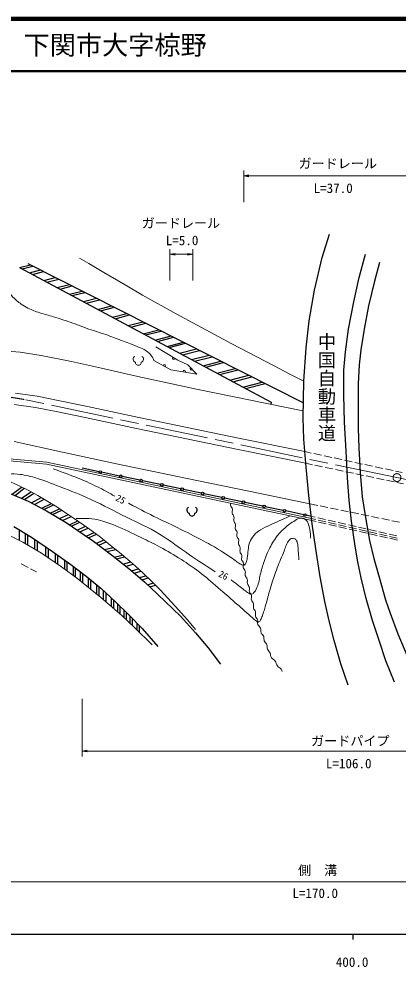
# Model space of a CAD drawing. Units: millimetres, scale not verified. Extents: x 40000 to 680000, y 20000 to 380000.
# Drawn here: x 404120 to 476632, y 198715 to 380000 of the extents above; entities that cross this region are included whole.
import ezdxf
from ezdxf.enums import TextEntityAlignment as Align

# ---------------------------------------------------------------- set-up
doc = ezdxf.new("R2010")
doc.units = ezdxf.units.MM
doc.header["$LTSCALE"] = 1000
doc.linetypes.add('CHAIN', pattern=[18.5, 12, -1.5, 3.5, -1.5])
for name, color, linetype, lineweight in [('M-BMK', 2, 'CHAIN', 13), ('M-STR-HTXT', 7, 'Continuous', 13), ('M-STR-STR3', 7, 'Continuous', 25), ('M-STR-STRC', 7, 'Continuous', 25), ('M-TTL', 2, 'Continuous', 140), ('M-TTL-BAND', 7, 'Continuous', 25), ('M-TTL-LINE', 7, 'Continuous', 50), ('M-WORK', 1, 'Continuous', 13)]:
    doc.layers.add(name, color=color, linetype=linetype, lineweight=lineweight)
doc.layers.add('M-BMK-HTXT', color=7, linetype='Continuous')
doc.layers.add('M-TTL-TXT', color=7, linetype='Continuous')
doc.styles.add('@ＭＳ ゴシック', font='')
doc.styles.add('ＭＳ ゴシック', font='')
doc.styles.get('@ＭＳ ゴシック').set_extended_font_data('@MS Gothic')
doc.styles.get('ＭＳ ゴシック').set_extended_font_data('MS Gothic')

# ---------------------------------------------------------------- blocks, each defined once
blk = doc.blocks.new('open_arrow')
at = {"color": 0, "linetype": 'Continuous', "lineweight": -2}
blk.add_lwpolyline([(7.5, 1.25), (0, 0), (7.5, -1.25)], dxfattribs=at)

msp = doc.modelspace()

# ---------------------------------------------------------------- linework, layer by layer
at = {"layer": 'M-BMK'}
for q in [(405147, 307234), (531672, 280647)]:
    msp.add_line((476423, 292309), q, dxfattribs=at)
msp.add_circle((476423, 292309), 750, dxfattribs=at)
msp.add_arc((384592, 187993), 121000, 80.21903, 140.75811, dxfattribs=at)
at = {"layer": 'M-STR-HTXT'}
for p, q in [((447116, 345000), (447116, 351000)), ((447116, 350000), (481369, 350000)), ((432999, 330000), (432999, 336000)), ((437372, 330000), (437372, 336000)), ((432999, 335000), (437372, 335000)), ((416186, 250000), (416186, 239000)), ((416186, 240000), (518443, 240000)), ((378649, 215000), (543153, 215000))]:
    msp.add_line(p, q, dxfattribs=at)
at = {"layer": 'M-STR-STR3'}
for p, q in [((462131, 334389), (463532, 338857)), ((460672, 328133), (462131, 334389)), ((469185, 330577), (470401, 335004)), ((473077, 333423), (472153, 329871)), ((468163, 325931), (469185, 330577)), ((459659, 322294), (460672, 328133)), ((472153, 329871), (471009, 325128)), ((467142, 320677), (468163, 325931)), ((471009, 325128), (470122, 320701)), ((459063, 317110), (459659, 322294)), ((466582, 316371), (467142, 320677)), ((470122, 320701), (469513, 316736)), ((458616, 310735), (459063, 317110)), ((466266, 312844), (466582, 316371)), ((469513, 316736), (469173, 313866)), ((469173, 313866), (469027, 310217)), ((466242, 308101), (466266, 312844)), ((458467, 303704), (458616, 310735)), ((469027, 310217), (468978, 304574)), ((466412, 302920), (466242, 308101)), ((468978, 304574), (469003, 301704)), ((458586, 299623), (458467, 303704)), ((466728, 297350), (466412, 302920)), ((469003, 301704), (469149, 298019)), ((459033, 294320), (458586, 299623)), ((466996, 292242), (466728, 297350)), ((469149, 298019), (469392, 293263)), ((459569, 288898), (459033, 294320)), ((467312, 287985), (466996, 292242)), ((469392, 293263), (469781, 288593)), ((460225, 283476), (459569, 288898)), ((469781, 288593), (470389, 284653)), ((467750, 283947), (467312, 287985)), ((470389, 284653), (471192, 280299)), ((460910, 278710), (460225, 283476)), ((468431, 279180), (467750, 283947)), ((468966, 276212), (468431, 279180)), ((471192, 280299), (471995, 276845)), ((461744, 273318), (460910, 278710)), ((469599, 273147), (468966, 276212)), ((471995, 276845), (472992, 273245)), ((462638, 268611), (461744, 273318)), ((470523, 269207), (469599, 273147)), ((472992, 273245), (474257, 268939)), ((463442, 264916), (462638, 268611)), ((471763, 264950), (470523, 269207)), ((474257, 268939), (475157, 266361)), ((464425, 261133), (463442, 264916)), ((472931, 261350), (471763, 264950)), ((475157, 266361), (476616, 262420)), ((465706, 256694), (464425, 261133)), ((474317, 257288), (472931, 261350)), ((476616, 262420), (479018, 256668)), ((467121, 252583), (465706, 256694)), ((475984, 253214), (474317, 257288))]:
    msp.add_line(p, q, dxfattribs=at)
at = {"layer": 'M-STR-STRC'}
for p, q in [((404250, 332477), (406301, 332998)), ((404250, 332477), (452343, 306723)), ((404710, 332230), (406779, 332756)), ((405847, 333228), (458528, 306573)), ((406125, 331473), (408248, 332013)), ((406698, 331166), (408844, 331712)), ((408848, 330015), (411078, 330581)), ((409481, 329676), (411735, 330249)), ((411436, 328629), (413766, 329221)), ((411973, 328341), (414324, 328939)), ((413816, 327354), (416239, 327970)), ((414281, 327105), (416722, 327726)), ((416449, 325944), (418974, 326586)), ((416951, 325676), (419495, 326322)), ((419190, 324476), (421822, 325145)), ((419722, 324192), (422374, 324866)), ((422002, 322971), (424742, 323667)), ((422523, 322692), (425283, 323394)), ((424984, 321374), (427840, 322100)), ((425536, 321078), (428413, 321810)), ((427893, 319816), (430862, 320571)), ((428343, 319575), (431330, 320334)), ((430148, 318609), (433205, 319386)), ((430632, 318349), (433708, 319131)), ((432448, 317377), (435594, 318177)), ((432831, 317172), (435992, 317976)), ((434822, 316106), (438061, 316929)), ((435409, 315792), (438670, 316621)), ((437149, 314860), (440478, 315706)), ((437702, 314563), (441052, 315415)), ((439330, 313692), (442743, 314560)), ((439843, 313417), (443276, 314290)), ((441977, 312275), (445493, 313169)), ((442483, 312003), (446019, 312902)), ((444457, 310946), (448069, 311865)), ((445029, 310640), (448664, 311564)), ((446924, 309625), (450632, 310568)), ((447464, 309336), (451194, 310284)), ((452343, 306723), (452326, 306298)), ((419441, 293426), (416186, 294110)), ((423355, 292603), (419930, 293323)), ((427270, 291781), (423845, 292500)), ((402836, 289106), (404621, 290496)), ((403379, 288877), (405145, 290251)), ((431184, 290958), (427759, 291678)), ((435099, 290135), (431674, 290855)), ((402445, 289272), (405872, 287823)), ((404619, 288353), (406478, 289575)), ((405152, 288128), (406952, 289311)), ((406510, 287482), (408399, 288481)), ((439013, 289313), (435588, 290033)), ((442928, 288490), (439503, 289210)), ((446842, 287668), (443417, 288387)), ((405872, 287823), (409391, 285942)), ((407079, 287178), (408939, 288162)), ((408477, 286431), (410331, 287329)), ((408889, 286210), (410717, 287095)), ((450757, 286845), (447332, 287565)), ((454671, 286022), (451246, 286742)), ((409391, 285942), (413121, 283720)), ((410091, 285525), (411899, 286348)), ((410544, 285256), (412324, 286066)), ((411896, 284450), (413595, 285223)), ((412437, 284128), (414102, 284886)), ((458586, 285200), (455161, 285919)), ((460054, 284891), (459075, 285097)), ((403171, 282924), (406495, 280913)), ((413121, 283720), (416575, 281385)), ((413760, 283289), (415375, 284024)), ((414154, 283022), (415764, 283755)), ((415279, 282262), (416865, 282984)), ((404130, 282344), (404129, 280317)), ((405322, 281623), (405322, 279679)), ((405751, 281363), (405750, 279423)), ((415769, 281930), (417336, 282644)), ((416575, 281385), (418375, 280120)), ((416971, 281107), (418495, 281800)), ((417428, 280786), (418938, 281473)), ((406495, 280913), (410549, 278189)), ((407118, 280494), (407117, 278610)), ((407604, 280168), (407603, 278320)), ((418375, 280120), (421797, 277526)), ((418908, 279716), (420359, 280377)), ((419367, 279368), (420800, 280020)), ((409190, 279102), (409189, 277315)), ((409726, 278742), (409725, 276953)), ((410549, 278189), (414068, 275659)), ((411032, 277842), (411032, 276071)), ((411517, 277493), (411516, 275744)), ((420479, 278525), (422138, 278929)), ((420974, 278150), (422603, 278546)), ((421797, 277526), (425137, 274915)), ((422331, 277108), (423887, 277487)), ((412803, 276569), (412803, 274846)), ((413285, 276222), (413284, 274495)), ((414068, 275659), (416987, 273470)), ((422773, 276762), (424310, 277136)), ((424060, 275757), (425437, 276182)), ((424598, 275336), (425935, 275749)), ((414478, 275352), (414477, 273623)), ((414892, 275041), (414892, 273320)), ((415804, 274357), (415804, 272620)), ((416289, 273994), (416288, 272225)), ((425137, 274915), (428140, 272374)), ((425672, 274462), (426943, 274855)), ((426168, 274042), (427416, 274428)), ((416987, 273470), (419792, 271151)), ((417353, 273167), (417353, 271357)), ((417782, 272813), (417781, 271008)), ((427194, 273175), (428384, 273542)), ((427671, 272771), (428829, 273129)), ((428140, 272374), (430626, 270039)), ((428723, 271826), (429836, 272170)), ((418952, 271846), (418951, 270053)), ((419387, 271486), (419386, 269698)), ((419792, 271151), (422614, 268524)), ((420222, 270750), (420222, 268996)), ((420722, 270286), (420721, 268567)), ((429158, 271419), (430250, 271756)), ((421746, 269332), (421745, 267686)), ((422192, 268917), (422191, 267302)), ((422614, 268524), (425111, 266091)), ((430626, 270039), (435005, 265775)), ((422950, 268197), (422949, 266651)), ((423439, 267720), (423438, 266230)), ((424202, 266977), (424201, 265546)), ((424629, 266561), (424628, 265149)), ((425111, 266091), (427657, 263432)), ((425330, 265863), (425329, 264497)), ((425781, 265391), (425781, 264078)), ((435005, 265775), (437875, 262588)), ((426651, 264483), (426651, 263242)), ((427106, 264008), (427106, 262767)), ((427657, 263432), (430698, 260010)), ((437875, 262588), (440307, 259742)), ((440307, 259742), (442667, 256653))]:
    msp.add_line(p, q, dxfattribs=at)
for centre in [(419685, 293374), (423600, 292552), (427514, 291729), (431429, 290907), (435343, 290084), (439258, 289261), (443172, 288439), (447087, 287616), (451001, 286794), (454916, 285971), (458830, 285148)]:
    msp.add_circle(centre, 250, dxfattribs=at)
for centre, radius, start, end in [((436820, 286103), 599, 113.44836, 257.2818), ((437623, 286103), 599, 282.7182, 66.55164), ((437222, 285486), 534, 176.52859, 3.47141)]:
    msp.add_arc(centre, radius, start, end, dxfattribs=at)
at = {"layer": 'M-TTL'}
msp.add_line((680000, 380000), (40000, 380000), dxfattribs=at)
at = {"layer": 'M-TTL-BAND'}
for p, q in [((40000, 205000), (579000, 205000)), ((468000, 205000), (468000, 204000))]:
    msp.add_line(p, q, dxfattribs=at)
at = {"layer": 'M-TTL-LINE'}
msp.add_line((40000, 370000), (680000, 370000), dxfattribs=at)
at = {"layer": 'M-WORK'}
for p, q in [((415731, 334282), (417458, 333224)), ((417458, 333224), (420352, 331546)), ((420352, 331546), (424414, 329138)), ((424414, 329138), (427722, 327192)), ((427722, 327192), (434168, 323616)), ((434168, 323616), (438206, 321427)), ((438206, 321427), (444871, 317851)), ((444871, 317851), (452801, 313740)), ((400057, 316635), (404347, 316258)), ((404347, 316258), (408379, 315642)), ((408379, 315642), (414198, 314491)), ((414198, 314491), (419918, 313239)), ((452801, 313740), (455914, 312111)), ((419918, 313239), (426889, 311650)), ((455914, 312111), (458616, 310735)), ((426889, 311650), (438061, 309227)), ((403427, 308437), (407611, 307853)), ((438061, 309227), (458408, 305049)), ((407611, 307853), (411957, 306993)), ((411957, 306993), (417243, 305907)), ((403176, 306301), (407254, 305732)), ((407254, 305732), (411532, 304886)), ((411532, 304886), (416801, 303803)), ((417243, 305907), (427022, 303799)), ((416801, 303803), (426579, 301695)), ((427022, 303799), (446462, 299799)), ((426579, 301695), (446030, 297693)), ((403222, 299190), (412465, 297196)), ((446462, 299799), (458784, 297276)), ((446030, 297693), (458972, 295042)), ((391369, 296483), (409404, 294882)), ((391400, 296831), (409456, 295229)), ((412465, 297196), (422754, 294958)), ((460038, 297005), (458784, 297276)), ((461993, 296584), (460527, 296900)), ((463948, 296162), (462482, 296478)), ((465903, 295741), (464437, 296057)), ((467858, 295319), (466392, 295636)), ((409404, 294882), (460151, 284089)), ((409456, 295229), (460106, 284456)), ((422754, 294958), (438175, 291723)), ((458972, 295042), (460256, 294773)), ((460745, 294670), (462213, 294361)), ((462702, 294258), (464170, 293950)), ((464660, 293847), (466128, 293539)), ((469814, 294898), (468347, 295214)), ((471769, 294477), (470302, 294793)), ((473724, 294055), (472257, 294371)), ((475679, 293634), (474212, 293950)), ((466617, 293436), (468085, 293127)), ((468574, 293025), (470042, 292716)), ((470531, 292613), (471999, 292305)), ((472489, 292202), (473957, 291893)), ((477422, 293258), (476168, 293528)), ((402506, 291473), (404160, 290711)), ((404160, 290711), (405895, 289900)), ((438175, 291723), (448416, 289631)), ((474446, 291791), (475914, 291482)), ((476403, 291379), (477687, 291110)), ((405895, 289900), (407727, 288879)), ((407727, 288879), (409673, 287727)), ((448416, 289631), (459762, 287307)), ((409673, 287727), (411360, 286706)), ((411360, 286706), (413046, 285587)), ((459762, 287307), (461269, 286994)), ((461759, 286893), (463228, 286589)), ((463717, 286487), (465186, 286183)), ((413046, 285587), (414684, 284500)), ((460054, 284891), (460799, 284722)), ((465676, 286082), (467145, 285777)), ((467634, 285676), (469103, 285372)), ((469593, 285270), (471061, 284966)), ((471551, 284864), (473020, 284560)), ((414684, 284500), (416516, 283236)), ((416516, 283236), (418089, 282100)), ((460106, 284456), (460885, 284278)), ((460151, 284089), (460945, 283908)), ((461287, 284611), (462750, 284279)), ((461372, 284167), (462834, 283832)), ((461433, 283797), (462895, 283464)), ((463237, 284168), (464700, 283835)), ((463322, 283720), (464784, 283386)), ((463383, 283353), (464845, 283021)), ((465187, 283725), (466650, 283392)), ((465271, 283274), (466733, 282939)), ((465333, 282910), (466795, 282577)), ((467138, 283282), (468600, 282949)), ((467221, 282828), (468683, 282493)), ((469088, 282838), (470551, 282506)), ((473509, 284459), (474978, 284154)), ((475468, 284053), (476937, 283749)), ((401440, 281655), (404862, 279953)), ((418089, 282100), (419711, 280900)), ((467283, 282466), (468745, 282133)), ((469170, 282381), (470633, 282046)), ((469233, 282022), (470696, 281689)), ((471038, 282395), (472501, 282063)), ((471120, 281935), (472582, 281600)), ((471183, 281578), (472646, 281245)), ((472989, 281952), (474451, 281620)), ((473070, 281489), (474532, 281154)), ((473133, 281134), (474596, 280801)), ((474939, 281509), (476402, 281177)), ((475019, 281042), (476481, 280707)), ((404862, 279953), (408429, 277828)), ((419711, 280900), (421576, 279392)), ((421576, 279392), (423327, 277949)), ((475083, 280690), (476546, 280357)), ((408429, 277828), (412272, 275234)), ((423327, 277949), (424916, 276636)), ((404555, 275790), (405890, 275106)), ((424916, 276636), (426408, 275338)), ((406335, 274878), (407485, 274289)), ((412272, 275234), (415402, 272947)), ((426408, 275338), (427916, 273976)), ((427916, 273976), (429489, 272517)), ((415402, 272947), (419752, 269400)), ((429489, 272517), (431159, 270846)), ((431159, 270846), (434022, 267733)), ((419752, 269400), (423806, 265914)), ((434022, 267733), (436357, 265082)), ((423806, 265914), (426230, 263660)), ((436357, 265082), (437889, 263233)), ((426230, 263660), (429587, 260327))]:
    msp.add_line(p, q, dxfattribs=at)
msp.add_lwpolyline([(430319, 317276), (434535, 314730), (436433, 313870), (438168, 312070), (433141, 312913), (429938, 314713)], dxfattribs=at)
for centre, radius, start, end in [((426555, 314933), 599, 113.44836, 257.2818), ((427358, 314933), 599, 282.7182, 66.55164), ((426956, 314317), 534, 176.52859, 3.47141), ((431947, 313637), 254, 320.27405, 161.05177), ((433720, 315169), 254, 138.48562, 339.26334), ((435718, 312528), 254, 340.08889, 180.8666), ((437088, 313124), 254, 123.55996, 324.33768), ((445354, 287151), 761, 161.72816, 221.12474), ((444207, 286150), 761, 341.72816, 41.12474), ((445653, 285672), 761, 161.72816, 221.12474), ((444506, 284671), 761, 341.72816, 41.12474), ((445952, 284194), 761, 161.72816, 221.12474), ((444805, 283192), 761, 341.72816, 41.12474), ((446251, 282715), 761, 161.72816, 221.12474), ((445104, 281713), 761, 341.72816, 41.12474), ((446550, 281236), 761, 161.72816, 221.12474), ((445403, 280235), 761, 341.72816, 41.12474), ((446849, 279757), 761, 161.72816, 221.12474), ((445702, 278756), 761, 341.72816, 41.12474), ((447148, 278278), 761, 161.72816, 221.12474), ((446001, 277277), 761, 341.72816, 41.12474), ((447447, 276800), 761, 161.72816, 221.12474), ((446300, 275798), 761, 341.72816, 41.12474), ((447852, 275354), 854, 166.1027, 222.10524), ((446584, 274209), 854, 346.1027, 42.10524), ((448243, 273798), 854, 166.1027, 222.10524), ((446975, 272653), 854, 346.1027, 42.10524), ((448634, 272243), 854, 166.1027, 222.10524), ((447366, 271097), 854, 346.1027, 42.10524), ((449025, 270687), 854, 166.1027, 222.10524), ((447757, 269541), 854, 346.1027, 42.10524), ((449415, 269131), 854, 166.1027, 222.10524), ((448148, 267985), 854, 346.1027, 42.10524), ((449806, 267575), 854, 166.1027, 222.10524), ((448539, 266429), 854, 346.1027, 42.10524), ((450197, 266019), 854, 166.1027, 222.10524), ((448930, 264874), 854, 346.1027, 42.10524), ((450711, 264581), 956, 174.75769, 227.64794), ((449423, 263169), 956, 354.75769, 47.64794), ((451326, 262994), 956, 174.75769, 227.64794), ((450039, 261581), 956, 354.75769, 47.64794), ((451942, 261407), 956, 174.75769, 227.64794), ((450654, 259994), 956, 354.75769, 47.64794), ((452558, 259820), 956, 174.75769, 227.64794), ((451270, 258407), 956, 354.75769, 47.64794), ((453398, 258574), 1204, 192.20728, 239.24752), ((452167, 256505), 1204, 12.20728, 59.24752), ((454520, 257014), 1204, 192.20728, 239.24752), ((453289, 254946), 1204, 12.20728, 59.24752)]:
    msp.add_arc(centre, radius, start, end, dxfattribs=at)
for points, knots in [([(400181, 330589), (400683, 329790), (400832, 329566), (401284, 328935), (401898, 328077), (402236, 327583), (402971, 326827), (403537, 326243), (403900, 325957), (404560, 325481), (405037, 325136), (405312, 324946), (405841, 324686), (406694, 324267), (407213, 324121), (408111, 323811), (409127, 323459), (409727, 323363), (410754, 323049), (412001, 322667), (412700, 322452), (413933, 322027), (415336, 321542), (416097, 321200), (417500, 320713), (418753, 320279), (419478, 320105), (420727, 319659), (421891, 319245), (422524, 318964), (423679, 318524), (424823, 318088), (425477, 317879), (426614, 317422), (427195, 317187), (427563, 317130), (428089, 316789), (428596, 316461), (428909, 316284), (429289, 315816), (429605, 315428), (429709, 315227), (429938, 314713)], [0, 0, 0, 0, 1, 1, 1, 2, 2, 2, 3, 3, 3, 4, 4, 4, 5, 5, 5, 6, 6, 6, 7, 7, 7, 8, 8, 8, 9, 9, 9, 10, 10, 10, 11, 11, 11, 12, 12, 12, 13, 13, 13, 14, 14, 14, 14]), ([(410671, 293966), (412398, 293361), (412861, 293196), (414246, 292653), (415792, 292046), (416666, 291717), (418163, 290998), (419561, 290327), (420343, 289943), (421690, 289174), (421985, 289005), (422085, 288952), (422444, 288736)], [0, 0, 0, 0, 1, 1, 1, 2, 2, 2, 3, 3, 3, 4, 4, 4, 4]), ([(400022, 292611), (400734, 292766), (400951, 292802), (401554, 292879), (402431, 292990), (402937, 293070), (403816, 292976), (405146, 292835), (405890, 292675), (407173, 292295), (409092, 291726), (410125, 291273), (411989, 290544), (414294, 289642), (415598, 289160), (417851, 288136), (420574, 286897), (422041, 286080), (424711, 284730), (427191, 283477), (428658, 282911), (431035, 281471), (433354, 280066), (434502, 279045), (436751, 277530), (438650, 276251), (439261, 275848), (441640, 274295)], [0, 0, 0, 0, 1, 1, 1, 2, 2, 2, 3, 3, 3, 4, 4, 4, 5, 5, 5, 6, 6, 6, 7, 7, 7, 8, 8, 8, 9, 9, 9, 9]), ([(425046, 287423), (427396, 286179), (428010, 285851), (429936, 284893), (431663, 284034), (432657, 283607), (434387, 282753), (436387, 281765), (437509, 281212), (439471, 280150), (440766, 279449), (441502, 279072), (442746, 278285), (443723, 277668), (444262, 277307), (445211, 276647), (445576, 276393), (445763, 276226), (446135, 275982), (446457, 275773), (446645, 275627), (447023, 275559), (447099, 275546), (447156, 275519), (447222, 275561), (447424, 275691), (447454, 275857), (447568, 276069), (447732, 276373), (447730, 276584), (447795, 276923), (447908, 277515), (447874, 277861), (447957, 278458), (448033, 278999), (448030, 279320), (448222, 279831), (448454, 280448), (448680, 280764), (449098, 281274), (449498, 281765), (449794, 281991), (450330, 282328), (450982, 282739), (451404, 282868), (452098, 283204), (453604, 283934), (454110, 284140), (456002, 284971)], [0, 0, 0, 0, 1, 1, 1, 2, 2, 2, 3, 3, 3, 4, 4, 4, 5, 5, 5, 6, 6, 6, 7, 7, 7, 8, 8, 8, 9, 9, 9, 10, 10, 10, 11, 11, 11, 12, 12, 12, 13, 13, 13, 14, 14, 14, 15, 15, 15, 16, 16, 16, 16]), ([(415054, 284471), (415911, 284514), (416172, 284518), (416887, 284487), (417818, 284447), (418348, 284414), (419254, 284195), (420561, 283880), (421278, 283631), (422530, 283141), (424519, 282361), (425566, 281763), (427492, 280838), (428886, 280169), (429664, 279786), (431027, 279054), (432693, 278161), (433610, 277628), (435211, 276622), (436541, 275786), (437265, 275281), (438519, 274336), (440032, 273194), (440801, 272455), (442241, 271222), (443524, 270123), (444226, 269486), (445500, 268376), (446221, 267748), (446635, 267408), (447349, 266771), (447919, 266261), (448224, 265960), (448800, 265457), (449055, 265234), (449208, 265121), (449470, 264906), (449583, 264813), (449616, 264700), (449759, 264668), (449841, 264650), (449894, 264681), (449968, 264722), (450142, 264820), (450208, 264925), (450335, 265079), (450549, 265338), (450560, 265554), (450681, 265868), (451028, 266772), (451123, 267312), (451395, 268241), (451758, 269484), (451901, 270199), (452286, 271436), (452675, 272680), (452908, 273373), (453357, 274598), (453841, 275918), (454146, 276646), (454703, 277938), (455076, 278805), (455113, 279397), (455692, 280144), (455870, 280374), (455959, 280584), (456243, 280646), (456491, 280701), (456660, 280717), (456892, 280614), (457068, 280535), (457124, 280411), (457216, 280241), (457361, 279973), (457391, 279795), (457443, 279495), (457526, 279012), (457519, 278735), (457557, 278246), (457608, 277589), (457616, 277374), (457654, 276560)], [0, 0, 0, 0, 1, 1, 1, 2, 2, 2, 3, 3, 3, 4, 4, 4, 5, 5, 5, 6, 6, 6, 7, 7, 7, 8, 8, 8, 9, 9, 9, 10, 10, 10, 11, 11, 11, 12, 12, 12, 13, 13, 13, 14, 14, 14, 15, 15, 15, 16, 16, 16, 17, 17, 17, 18, 18, 18, 19, 19, 19, 20, 20, 20, 21, 21, 21, 22, 22, 22, 23, 23, 23, 24, 24, 24, 25, 25, 25, 26, 26, 26, 27, 27, 27, 27]), ([(444713, 272722), (445423, 272206), (445611, 272072), (446173, 271636), (446582, 271318), (446800, 271125), (447210, 270809), (447545, 270552), (447709, 270366), (448086, 270176), (448281, 270078), (448405, 269981), (448621, 270014), (448854, 270050), (448948, 270198), (449108, 270371), (449500, 270795), (449572, 271149), (449789, 271684), (450148, 272571), (450105, 273145), (450356, 274068), (450631, 275077), (450789, 275643), (451135, 276630), (451391, 277362), (451557, 277766), (451897, 278463), (452433, 279561), (452797, 280152), (453519, 281138), (453997, 281793), (454351, 282095), (454946, 282647), (455661, 283310), (456123, 283626), (456973, 284106), (457361, 284325), (457585, 284512), (458030, 284540), (458478, 284568), (458788, 284435), (459092, 284105), (459426, 283744), (459452, 283424), (459611, 282959), (459893, 282137), (459849, 281737), (459864, 280747)], [0, 0, 0, 0, 1, 1, 1, 2, 2, 2, 3, 3, 3, 4, 4, 4, 5, 5, 5, 6, 6, 6, 7, 7, 7, 8, 8, 8, 9, 9, 9, 10, 10, 10, 11, 11, 11, 12, 12, 12, 13, 13, 13, 14, 14, 14, 15, 15, 15, 16, 16, 16, 16])]:
    msp.add_open_spline(points, degree=3, knots=knots, dxfattribs=at)

# ---------------------------------------------------------------- block references
at = {"layer": 'M-STR-HTXT', "xscale": 133, "yscale": 133}
for p in [(447116, 350000), (432999, 335000), (416186, 240000)]:
    msp.add_blockref('open_arrow', p, dxfattribs=at)
at = {"layer": 'M-STR-HTXT', "xscale": 133, "yscale": 133, "rotation": 180}
msp.add_blockref('open_arrow', (437372, 335000), dxfattribs=at)

# ---------------------------------------------------------------- texts
at = {"layer": 'M-BMK-HTXT', "style": '@ＭＳ ゴシック'}
msp.add_text('中国自動車道', height=2566, rotation=270, dxfattribs=at).set_placement((462981, 309569), align=Align.MIDDLE_CENTER)
at = {"layer": 'M-STR-HTXT', "style": 'ＭＳ ゴシック'}
for s, p in [('ガードレール', (465097, 352366)), ('ガードレール', (435106, 340966)), ('ガードパイプ', (467499, 241965)), ('側\u3000溝', (461250, 217212))]:
    msp.add_text(s, height=1833, dxfattribs=at).set_placement(p, align=Align.MIDDLE_CENTER)
for s, p in [('L=37.0', (464227, 346177)), ('L=5.0', (435321, 336195)), ('L=106.0', (467198, 236162)), ('L=170.0', (460788, 211367))]:
    msp.add_text(s, height=1833, dxfattribs=at).set_placement(p, align=Align.BOTTOM_CENTER)
at = {"layer": 'M-TTL-BAND', "style": 'ＭＳ ゴシック'}
msp.add_text('400.0', height=1833, dxfattribs=at).set_placement((467844, 198195), align=Align.BOTTOM_CENTER)
at = {"layer": 'M-TTL-TXT', "style": 'ＭＳ ゴシック'}
msp.add_text('下関市大字椋野', height=3666, dxfattribs=at).set_placement((405024, 375000), align=Align.MIDDLE_LEFT)
at = {"layer": 'M-WORK', "style": 'ＭＳ ゴシック'}
for s, rotation, p in [('25', 332.43, (423577, 288164)), ('26', 332.893, (443237, 273635))]:
    msp.add_text(s, height=1320, rotation=rotation, dxfattribs=at).set_placement(p, align=Align.MIDDLE_CENTER)

doc.saveas('drawing.dxf')
